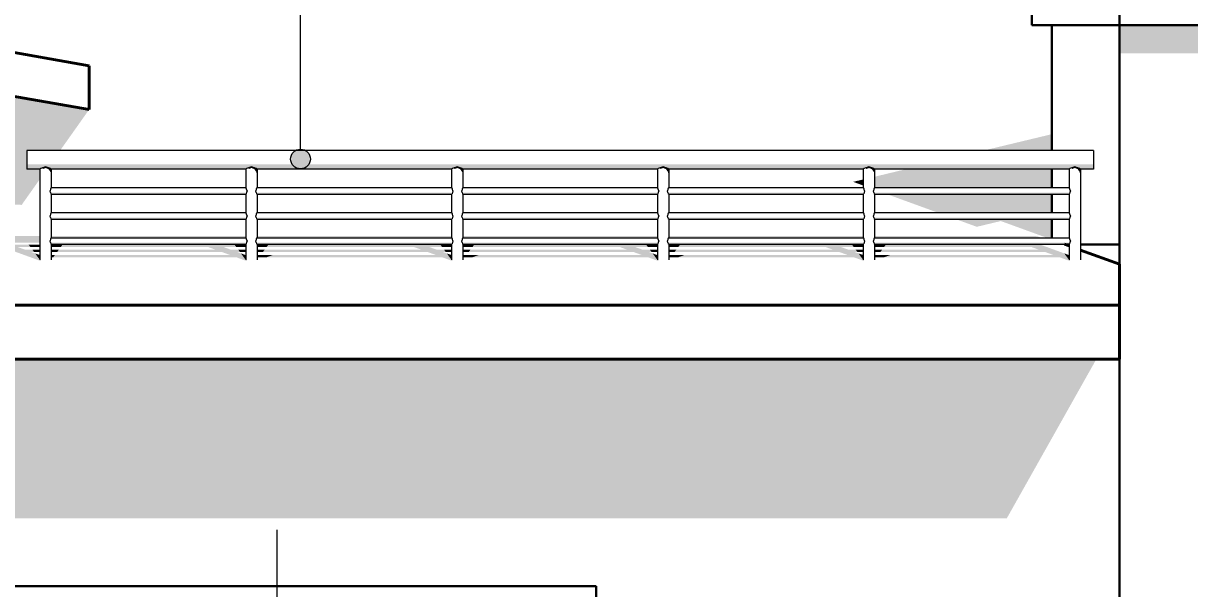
# Model space of a CAD drawing. Extents: x -73780 to 132552, y -11647 to 36957.
# Drawn here: x -53893 to -47683, y 27887 to 30900 of the extents above; entities that cross this region are included whole.
import ezdxf
from ezdxf.enums import TextEntityAlignment as Align

# ---------------------------------------------------------------- set-up
doc = ezdxf.new("R2010")
doc.units = 0
doc.header["$MEASUREMENT"] = 0
for name, color, linetype, lineweight in [('0_Ном_пера__1', 7, 'Continuous', 13), ('0_Ном_пера__120', 7, 'Continuous', 13), ('Интерьер- Перегородка_Ном_пера__41', 7, 'Continuous', 30), ('Интерьер- Перегородка_Ном_пера__7', 7, 'Continuous', 5), ('Крыши_Ном_пера__61', 7, 'Continuous', 40), ('Крыши_Ном_пера__7', 7, 'Continuous', 5), ('Мебель_Ном_пера__1', 7, 'Continuous', 13), ('Мебель_Ном_пера__7', 7, 'Continuous', 5), ('Перекрытия_Ном_пера__41', 7, 'Continuous', 30)]:
    doc.layers.add(name, color=color, linetype=linetype, lineweight=lineweight)
doc.layers.add('0_Ном_пера__98', color=7, linetype='Continuous', lineweight=13, true_color=0x001f3e)
for name, color, linetype in [('Интерьер- Перегородка', 7, 'Continuous'), ('Крыши', 7, 'Continuous'), ('Мебель', 7, 'Continuous'), ('Перекрытия', 7, 'Continuous')]:
    doc.layers.add(name, color=color, linetype=linetype)
doc.styles.add('СГЕНЕРИР_СТИЛЬ_3', font='GOTHIC.TTF')

# ---------------------------------------------------------------- blocks, each defined once
blk = doc.blocks.new('Элемент разреза_278', base_point=(-87179.4, 0))
at = {"layer": 'Мебель_Ном_пера__7', "linetype": 'Continuous'}
for points in [[(-53874.1, 30129.4), (-53790, 30129.4), (-53789.1, 30130.4), (-53774.1, 30134.4), (-53759.1, 30130.4), (-53758.1, 30129.4), (-52694.1, 30129.4), (-52693.1, 30130.4), (-52678.1, 30134.4), (-52663.1, 30130.4), (-52662.1, 30129.4), (-51598.1, 30129.4), (-51597.2, 30130.4), (-51582.2, 30134.4), (-51567.2, 30130.4), (-51566.2, 30129.4), (-50502.2, 30129.4), (-50501.2, 30130.4), (-50486.2, 30134.4), (-50471.2, 30130.4), (-50470.2, 30129.4), (-49406.2, 30129.4), (-49405.3, 30130.4), (-49390.3, 30134.4), (-49375.3, 30130.4), (-49374.3, 30129.4), (-48310.3, 30129.4), (-48309.3, 30130.4), (-48294.3, 30134.4), (-48279.3, 30130.4), (-48278.3, 30129.4), (-48194.3, 30129.4), (-48194.3, 30147.7), (-53874.1, 30147.7)], [(-53874.1, 30122.7), (-53804.1, 30122.7), (-53800, 30126.7), (-53790, 30129.4), (-53874.1, 30129.4)], [(-53800, 30126.7), (-53804.1, 30122.7), (-53804.1, 29638.8), (-53800, 29633.4)], [(-53774.1, 30134.4), (-53789.1, 30130.4), (-53789.1, 30123.2), (-53774.1, 30128.9)], [(-53774.1, 30134.4), (-53774.1, 30128.9), (-53759.1, 30123.2), (-53759.1, 30130.4)], [(-53759.1, 30130.4), (-53759.1, 30123.2), (-53748.1, 30107.6), (-53748.1, 30126.7), (-53758.1, 30129.4)], [(-52694.1, 30129.4), (-53758.1, 30129.4), (-53748.1, 30126.7), (-53744.1, 30122.7), (-52708.1, 30122.7), (-52704.1, 30126.7)], [(-53748.1, 30107.6), (-53744.1, 30086.4), (-53744.1, 30122.7), (-53748.1, 30126.7)], [(-52704.1, 30126.7), (-52708.1, 30122.7), (-52708.1, 30024.3), (-52705.8, 30022), (-52704.1, 30015.7)], [(-52693.1, 30130.4), (-52693.1, 30123.2), (-52678.1, 30128.9), (-52678.1, 30134.4)], [(-52678.1, 30134.4), (-52678.1, 30128.9), (-52663.1, 30123.2), (-52663.1, 30130.4)], [(-52663.1, 30130.4), (-52663.1, 30123.2), (-52652.1, 30107.6), (-52652.1, 30126.7), (-52662.1, 30129.4)], [(-52662.1, 30129.4), (-52652.1, 30126.7), (-52648.1, 30122.7), (-51612.2, 30122.7), (-51608.1, 30126.7), (-51598.1, 30129.4)], [(-52652.1, 30107.6), (-52648.1, 30086.4), (-52648.1, 30122.7), (-52652.1, 30126.7)], [(-51612.2, 30024.3), (-51609.8, 30022), (-51608.1, 30015.7), (-51608.1, 30126.7), (-51612.2, 30122.7)], [(-51597.2, 30130.4), (-51597.2, 30123.2), (-51582.2, 30128.9), (-51582.2, 30134.4)], [(-51582.2, 30134.4), (-51582.2, 30128.9), (-51567.2, 30123.2), (-51567.2, 30130.4)], [(-51567.2, 30130.4), (-51567.2, 30123.2), (-51556.2, 30107.6), (-51556.2, 30126.7), (-51566.2, 30129.4)], [(-51566.2, 30129.4), (-51556.2, 30126.7), (-51552.2, 30122.7), (-50516.2, 30122.7), (-50512.2, 30126.7), (-50502.2, 30129.4)], [(-51556.2, 30107.6), (-51552.2, 30086.4), (-51552.2, 30122.7), (-51556.2, 30126.7)], [(-50516.2, 30122.7), (-50516.2, 30024.3), (-50513.9, 30022), (-50512.2, 30015.7), (-50512.2, 30126.7)], [(-50501.2, 30130.4), (-50501.2, 30123.2), (-50486.2, 30128.9), (-50486.2, 30134.4)], [(-50471.2, 30130.4), (-50486.2, 30134.4), (-50486.2, 30128.9), (-50471.2, 30123.2)], [(-50470.2, 30129.4), (-50471.2, 30130.4), (-50471.2, 30123.2), (-50460.2, 30107.6), (-50460.2, 30126.7)], [(-50470.2, 30129.4), (-50460.2, 30126.7), (-50456.2, 30122.7), (-49420.3, 30122.7), (-49416.2, 30126.7), (-49406.2, 30129.4)], [(-50460.2, 30107.6), (-50456.2, 30086.4), (-50456.2, 30122.7), (-50460.2, 30126.7)], [(-49420.3, 30024.3), (-49417.9, 30022), (-49416.2, 30015.7), (-49416.2, 30126.7), (-49420.3, 30122.7)], [(-49390.3, 30134.4), (-49405.3, 30130.4), (-49405.3, 30123.2), (-49390.3, 30128.9)], [(-49390.3, 30128.9), (-49375.3, 30123.2), (-49375.3, 30130.4), (-49390.3, 30134.4)], [(-49375.3, 30130.4), (-49375.3, 30123.2), (-49364.3, 30107.6), (-49364.3, 30126.7), (-49374.3, 30129.4), (-49375.1, 30130.2)], [(-49374.3, 30129.4), (-49364.3, 30126.7), (-49360.3, 30122.7), (-48324.3, 30122.7), (-48320.3, 30126.7), (-48310.3, 30129.4)], [(-49364.3, 30107.6), (-49360.3, 30086.4), (-49360.3, 30122.7), (-49364.3, 30126.7)], [(-48324.3, 30024.3), (-48322, 30022), (-48320.3, 30015.7), (-48320.3, 30126.7), (-48324.3, 30122.7)], [(-48309.3, 30130.4), (-48309.3, 30123.2), (-48294.3, 30128.9), (-48294.3, 30134.4)], [(-48294.3, 30134.4), (-48294.3, 30128.9), (-48279.3, 30123.2), (-48279.3, 30130.4)], [(-48279.3, 30123.2), (-48268.3, 30107.6), (-48268.3, 30126.7), (-48278.3, 30129.4), (-48279.3, 30130.4)], [(-48194.3, 30129.4), (-48278.3, 30129.4), (-48268.3, 30126.7), (-48264.3, 30122.7), (-48194.3, 30122.7)], [(-48268.3, 30126.7), (-48268.3, 30107.6), (-48264.3, 30086.4), (-48264.3, 30122.7)], [(-53748.1, 29997.9), (-53746.4, 29991.7), (-52705.8, 29991.7), (-52704.1, 29997.9), (-52703.9, 29998.1), (-53748.2, 29998.1)], [(-53748.2, 29998.1), (-53748.1, 29997.9), (-53748.1, 29997.9)], [(-53748.1, 29997.9), (-53748.1, 29997.9), (-53744.1, 29976.7), (-53744.1, 29989.3), (-53746.4, 29991.7)], [(-52719.1, 30024.3), (-52710.3, 30022), (-52705.8, 30022), (-52708.1, 30024.3)], [(-52704.1, 30015.7), (-52705.8, 30022), (-52710.3, 30022)], [(-52705.8, 29991.7), (-52708.1, 29989.3), (-52708.1, 29891), (-52705.8, 29888.7), (-52704.1, 29882.4), (-52704.1, 29997.9)], [(-52652.1, 29997.9), (-52650.5, 29991.7), (-51609.8, 29991.7), (-51608.1, 29997.9), (-51608, 29998.1), (-52652.3, 29998.1)], [(-52652.1, 29997.9), (-52652.3, 29998.1), (-52652.1, 29997.9)], [(-52650.5, 29991.7), (-52652.1, 29997.9), (-52652.1, 29997.9), (-52648.1, 29976.7), (-52648.1, 29989.3)], [(-51623.1, 30024.3), (-51614.4, 30022), (-51609.8, 30022), (-51612.2, 30024.3)], [(-51608.1, 30015.7), (-51609.8, 30022), (-51614.4, 30022)], [(-51609.8, 29991.7), (-51612.2, 29989.3), (-51612.2, 29891), (-51609.8, 29888.7), (-51608.1, 29882.4), (-51608.1, 29997.9)], [(-51556.2, 29997.9), (-51554.5, 29991.7), (-50513.9, 29991.7), (-50512.2, 29997.9), (-50512, 29998.1), (-51556.3, 29998.1)], [(-51556.3, 29998.1), (-51556.2, 29997.9), (-51556.2, 29997.9)], [(-51554.5, 29991.7), (-51556.2, 29997.9), (-51556.2, 29997.9), (-51552.2, 29976.7), (-51552.2, 29989.3)], [(-50527.2, 30024.3), (-50518.4, 30022), (-50513.9, 30022), (-50516.2, 30024.3)], [(-50512.2, 30015.7), (-50513.9, 30022), (-50518.4, 30022)], [(-50513.9, 29991.7), (-50516.2, 29989.3), (-50516.2, 29891), (-50513.9, 29888.7), (-50512.2, 29882.4), (-50512.2, 29997.9)], [(-50460.2, 29997.9), (-50458.6, 29991.7), (-49417.9, 29991.7), (-49416.2, 29997.9), (-49416.1, 29998.1), (-50460.4, 29998.1)], [(-50460.4, 29998.1), (-50460.2, 29997.9), (-50460.2, 29997.9)], [(-50460.2, 29997.9), (-50456.2, 29976.7), (-50456.2, 29989.3), (-50458.6, 29991.7), (-50460.2, 29997.9)], [(-49431.2, 30024.3), (-49422.5, 30022), (-49417.9, 30022), (-49420.3, 30024.3)], [(-49417.9, 30022), (-49422.5, 30022), (-49416.2, 30015.7)], [(-49420.3, 29891), (-49417.9, 29888.7), (-49416.2, 29882.4), (-49416.2, 29997.9), (-49417.9, 29991.7), (-49420.3, 29989.3)], [(-49364.3, 29997.9), (-49362.6, 29991.7), (-48322, 29991.7), (-48320.3, 29997.9), (-48320.1, 29998.1), (-49364.4, 29998.1)], [(-49364.3, 29997.9), (-49364.4, 29998.1), (-49364.3, 29997.9)], [(-49364.3, 29997.9), (-49360.3, 29976.7), (-49360.3, 29989.3), (-49362.6, 29991.7), (-49364.3, 29997.9)], [(-48335.3, 30024.3), (-48326.6, 30022), (-48322, 30022), (-48324.3, 30024.3)], [(-48320.3, 30015.7), (-48322, 30022), (-48326.6, 30022)], [(-48324.3, 29989.3), (-48324.3, 29891), (-48322, 29888.7), (-48320.3, 29882.4), (-48320.3, 29997.9), (-48322, 29991.7)], [(-53744.1, 29989.3), (-52708.1, 29989.3), (-52705.8, 29991.7), (-53746.4, 29991.7)], [(-52648.1, 29989.3), (-51612.2, 29989.3), (-51609.8, 29991.7), (-52650.5, 29991.7)], [(-51552.2, 29989.3), (-50516.2, 29989.3), (-50513.9, 29991.7), (-51554.5, 29991.7)], [(-50456.2, 29989.3), (-49420.3, 29989.3), (-49417.9, 29991.7), (-50458.6, 29991.7)], [(-49360.3, 29989.3), (-48324.3, 29989.3), (-48322, 29991.7), (-49362.6, 29991.7)], [(-52719.1, 29891), (-52710.3, 29888.7), (-52705.8, 29888.7), (-52708.1, 29891)], [(-52704.1, 29882.4), (-52705.8, 29888.7), (-52710.3, 29888.7)], [(-51623.1, 29891), (-51614.4, 29888.7), (-51609.8, 29888.7), (-51612.2, 29891)], [(-51608.1, 29882.4), (-51609.8, 29888.7), (-51614.4, 29888.7)], [(-50527.2, 29891), (-50518.4, 29888.7), (-50513.9, 29888.7), (-50516.2, 29891)], [(-50512.2, 29882.4), (-50513.9, 29888.7), (-50518.4, 29888.7)], [(-49431.2, 29891), (-49422.5, 29888.7), (-49417.9, 29888.7), (-49420.3, 29891)], [(-49417.9, 29888.7), (-49422.5, 29888.7), (-49416.2, 29882.4)], [(-48335.3, 29891), (-48326.6, 29888.7), (-48322, 29888.7), (-48324.3, 29891)], [(-48320.3, 29882.4), (-48322, 29888.7), (-48326.6, 29888.7)], [(-53748.1, 29864.6), (-53746.4, 29858.4), (-52705.8, 29858.4), (-52704.1, 29864.6), (-52703.9, 29864.8), (-53748.2, 29864.8)], [(-53748.2, 29864.8), (-53748.1, 29864.5), (-53748.1, 29864.6)], [(-53748.1, 29864.6), (-53748.1, 29864.5), (-53744.1, 29843.3), (-53744.1, 29856), (-53746.4, 29858.4)], [(-53744.1, 29856), (-52708.1, 29856), (-52705.8, 29858.4), (-53746.4, 29858.4)], [(-52708.1, 29757.7), (-52705.8, 29755.3), (-52704.1, 29749.1), (-52704.1, 29864.6), (-52705.8, 29858.4), (-52708.1, 29856)], [(-52652.1, 29864.6), (-52650.5, 29858.4), (-51609.8, 29858.4), (-51608.1, 29864.6), (-51608, 29864.8), (-52652.3, 29864.8)], [(-52652.3, 29864.8), (-52652.1, 29864.5), (-52652.1, 29864.6)], [(-52650.5, 29858.4), (-52652.1, 29864.6), (-52652.1, 29864.5), (-52648.1, 29843.3), (-52648.1, 29856)], [(-52648.1, 29856), (-51612.2, 29856), (-51609.8, 29858.4), (-52650.5, 29858.4)], [(-51612.2, 29757.7), (-51609.8, 29755.3), (-51608.1, 29749.1), (-51608.1, 29864.6), (-51609.8, 29858.4), (-51612.2, 29856)], [(-51556.2, 29864.6), (-51554.5, 29858.4), (-50513.9, 29858.4), (-50512.2, 29864.6), (-50512, 29864.8), (-51556.3, 29864.8)], [(-51556.3, 29864.8), (-51556.2, 29864.5), (-51556.2, 29864.6)], [(-51554.5, 29858.4), (-51556.2, 29864.6), (-51556.2, 29864.5), (-51552.2, 29843.3), (-51552.2, 29856)], [(-51552.2, 29856), (-50516.2, 29856), (-50513.9, 29858.4), (-51554.5, 29858.4)], [(-50513.9, 29858.4), (-50516.2, 29856), (-50516.2, 29757.7), (-50513.9, 29755.3), (-50512.2, 29749.1), (-50512.2, 29864.6)], [(-50460.2, 29864.6), (-50458.6, 29858.4), (-49417.9, 29858.4), (-49416.2, 29864.6), (-49416.1, 29864.8), (-50460.4, 29864.8)], [(-50460.4, 29864.8), (-50460.2, 29864.5), (-50460.2, 29864.6)], [(-50460.2, 29864.6), (-50460.2, 29864.5), (-50456.2, 29843.3), (-50456.2, 29856), (-50458.6, 29858.4)], [(-50456.2, 29856), (-49420.3, 29856), (-49417.9, 29858.4), (-50458.6, 29858.4)], [(-49417.9, 29858.4), (-49420.3, 29856), (-49420.3, 29757.7), (-49417.9, 29755.3), (-49416.2, 29749.1), (-49416.2, 29864.6)], [(-49364.3, 29864.6), (-49362.6, 29858.4), (-48322, 29858.4), (-48320.3, 29864.6), (-48320.1, 29864.8), (-49364.4, 29864.8)], [(-49364.4, 29864.8), (-49364.3, 29864.5), (-49364.3, 29864.6)], [(-49364.3, 29864.6), (-49364.3, 29864.5), (-49360.3, 29843.3), (-49360.3, 29856), (-49362.6, 29858.4)], [(-49360.3, 29856), (-48324.3, 29856), (-48322, 29858.4), (-49362.6, 29858.4)], [(-48324.3, 29757.7), (-48322, 29755.3), (-48320.3, 29749.1), (-48320.3, 29864.6), (-48322, 29858.4), (-48324.3, 29856)], [(-52708.1, 29757.7), (-52719.1, 29757.7), (-52710.3, 29755.3), (-52705.8, 29755.3)], [(-52704.1, 29749.1), (-52705.8, 29755.3), (-52710.3, 29755.3)], [(-51623.1, 29757.7), (-51614.4, 29755.3), (-51609.8, 29755.3), (-51612.2, 29757.7)], [(-51608.1, 29749.1), (-51609.8, 29755.3), (-51614.4, 29755.3)], [(-50527.2, 29757.7), (-50518.4, 29755.3), (-50513.9, 29755.3), (-50516.2, 29757.7)], [(-50512.2, 29749.1), (-50513.9, 29755.3), (-50518.4, 29755.3)], [(-49420.3, 29757.7), (-49431.2, 29757.7), (-49422.5, 29755.3), (-49417.9, 29755.3)], [(-49422.5, 29755.3), (-49416.2, 29749.1), (-49417.9, 29755.3)], [(-48335.3, 29757.7), (-48326.6, 29755.3), (-48322, 29755.3), (-48324.3, 29757.7)], [(-48320.3, 29749.1), (-48322, 29755.3), (-48326.6, 29755.3)], [(-53748.1, 29731.3), (-53746.4, 29725), (-52705.8, 29725), (-52704.1, 29731.3), (-52703.9, 29731.4), (-53748.2, 29731.4)], [(-53748.2, 29731.4), (-53748.1, 29731.2), (-53748.1, 29731.3)], [(-53748.1, 29731.2), (-53744.1, 29710), (-53744.1, 29722.7), (-53746.4, 29725), (-53748.1, 29731.3)], [(-53744.1, 29722.7), (-52708.1, 29722.7), (-52705.8, 29725), (-53746.4, 29725)], [(-52708.1, 29638.8), (-52704.1, 29633.4), (-52704.1, 29731.3), (-52705.8, 29725), (-52708.1, 29722.7)], [(-52652.1, 29731.3), (-52650.5, 29725), (-51609.8, 29725), (-51608.1, 29731.3), (-51608, 29731.4), (-52652.3, 29731.4)], [(-52652.3, 29731.4), (-52652.1, 29731.2), (-52652.1, 29731.3)], [(-52652.1, 29731.2), (-52648.1, 29710), (-52648.1, 29722.7), (-52650.5, 29725), (-52652.1, 29731.3)], [(-52648.1, 29722.7), (-51612.2, 29722.7), (-51609.8, 29725), (-52650.5, 29725)], [(-51612.2, 29638.8), (-51608.1, 29633.4), (-51608.1, 29731.3), (-51609.8, 29725), (-51612.2, 29722.7)], [(-51556.2, 29731.3), (-51554.5, 29725), (-50513.9, 29725), (-50512.2, 29731.3), (-50512, 29731.4), (-51556.3, 29731.4)], [(-51556.3, 29731.4), (-51556.2, 29731.2), (-51556.2, 29731.3)], [(-51554.5, 29725), (-51556.2, 29731.3), (-51556.2, 29731.2), (-51552.2, 29710), (-51552.2, 29722.7)], [(-51552.2, 29722.7), (-50516.2, 29722.7), (-50513.9, 29725), (-51554.5, 29725)], [(-50516.2, 29638.8), (-50512.2, 29633.4), (-50512.2, 29731.3), (-50513.9, 29725), (-50516.2, 29722.7)], [(-50460.2, 29731.3), (-50458.6, 29725), (-49417.9, 29725), (-49416.2, 29731.3), (-49416.1, 29731.4), (-50460.4, 29731.4)], [(-50460.4, 29731.4), (-50460.2, 29731.2), (-50460.2, 29731.3)], [(-50460.2, 29731.2), (-50456.2, 29710), (-50456.2, 29722.7), (-50458.6, 29725), (-50460.2, 29731.3)], [(-50456.2, 29722.7), (-49420.3, 29722.7), (-49417.9, 29725), (-50458.6, 29725)], [(-49417.9, 29725), (-49420.3, 29722.7), (-49420.3, 29638.8), (-49416.2, 29633.4), (-49416.2, 29731.3)], [(-49364.3, 29731.3), (-49362.6, 29725), (-48322, 29725), (-48320.3, 29731.3), (-48320.1, 29731.4), (-49364.4, 29731.4)], [(-49364.3, 29731.3), (-49364.4, 29731.4), (-49364.3, 29731.2)], [(-49364.3, 29731.3), (-49364.3, 29731.2), (-49360.3, 29710), (-49360.3, 29722.7), (-49362.6, 29725)], [(-49360.3, 29722.7), (-48324.3, 29722.7), (-48322, 29725), (-49362.6, 29725)], [(-48322, 29725), (-48324.3, 29722.7), (-48324.3, 29638.8), (-48320.3, 29633.4), (-48320.3, 29731.3)]]:
    blk.add_hatch(color=256, dxfattribs=at).paths.add_polyline_path(points, flags=0)
at = {"layer": 'Мебель_Ном_пера__1', "linetype": 'Continuous'}
for p, q in [((-53874.1, 30222.7), (-53874.1, 30216)), ((-48194.3, 30222.7), (-53874.1, 30222.7)), ((-53874.1, 30216), (-53874.1, 30197.7)), ((-53874.1, 30197.7), (-53874.1, 30172.7)), ((-48194.3, 30222.7), (-48194.3, 30216)), ((-48194.3, 30216), (-48194.3, 30197.7)), ((-48194.3, 30197.7), (-48194.3, 30172.7)), ((-53874.1, 30172.7), (-53874.1, 30147.7)), ((-53874.1, 30147.7), (-53874.1, 30129.4)), ((-53874.1, 30129.4), (-53874.1, 30122.7)), ((-53804, 30122.7), (-53874.1, 30122.7)), ((-53800, 30126.7), (-53804.1, 30122.7)), ((-53804.1, 30122.7), (-53804.1, 29638.8)), ((-53790, 30129.4), (-53800, 30126.7)), ((-53789.1, 30130.4), (-53790, 30129.4)), ((-53774.1, 30134.4), (-53789.1, 30130.4)), ((-53759.1, 30130.4), (-53774.1, 30134.4)), ((-53758.1, 30129.4), (-53759.1, 30130.4)), ((-53748.1, 30126.7), (-53758.1, 30129.4)), ((-53744.1, 30122.7), (-53748.1, 30126.7)), ((-53744.1, 30122.7), (-53744.1, 30024.3)), ((-52708.1, 30122.7), (-53744.1, 30122.7)), ((-52704.1, 30126.7), (-52708.1, 30122.7)), ((-52708.1, 30122.7), (-52708.1, 30024.3)), ((-52694.1, 30129.4), (-52704.1, 30126.7)), ((-52693.1, 30130.4), (-52694.1, 30129.4)), ((-52678.1, 30134.4), (-52693.1, 30130.4)), ((-52663.1, 30130.4), (-52678.1, 30134.4)), ((-52662.1, 30129.4), (-52663.1, 30130.4)), ((-52652.1, 30126.7), (-52662.1, 30129.4)), ((-52648.1, 30122.7), (-52652.1, 30126.7)), ((-52648.1, 30122.7), (-52648.1, 30024.3)), ((-51612.2, 30122.7), (-52648.1, 30122.7)), ((-51608.1, 30126.7), (-51612.2, 30122.7)), ((-51612.2, 30122.7), (-51612.2, 30024.3)), ((-51598.1, 30129.4), (-51608.1, 30126.7)), ((-51597.2, 30130.4), (-51598.1, 30129.4)), ((-51582.2, 30134.4), (-51597.2, 30130.4)), ((-51567.2, 30130.4), (-51582.2, 30134.4)), ((-51566.2, 30129.4), (-51567.2, 30130.4)), ((-51556.2, 30126.7), (-51566.2, 30129.4)), ((-51552.2, 30122.7), (-51556.2, 30126.7)), ((-51552.2, 30122.7), (-51552.2, 30024.3)), ((-50516.2, 30122.7), (-51552.2, 30122.7)), ((-50512.2, 30126.7), (-50516.2, 30122.7)), ((-50516.2, 30122.7), (-50516.2, 30024.3)), ((-50502.2, 30129.4), (-50512.2, 30126.7)), ((-50501.2, 30130.4), (-50502.2, 30129.4)), ((-50486.2, 30134.4), (-50501.2, 30130.4)), ((-50471.2, 30130.4), (-50486.2, 30134.4)), ((-50470.2, 30129.4), (-50471.2, 30130.4)), ((-50460.2, 30126.7), (-50470.2, 30129.4)), ((-50456.2, 30122.7), (-50460.2, 30126.7)), ((-50456.2, 30122.7), (-50456.2, 30024.3)), ((-49420.2, 30122.7), (-50456.2, 30122.7)), ((-49416.2, 30126.7), (-49420.3, 30122.7)), ((-49420.3, 30122.7), (-49420.3, 30024.3)), ((-49406.2, 30129.4), (-49416.2, 30126.7)), ((-49405.3, 30130.4), (-49406.2, 30129.4)), ((-49390.3, 30134.4), (-49405.3, 30130.4)), ((-49375.3, 30130.4), (-49390.3, 30134.4)), ((-49374.3, 30129.4), (-49375.3, 30130.4)), ((-49364.3, 30126.7), (-49374.3, 30129.4)), ((-49360.3, 30122.7), (-49364.3, 30126.7)), ((-49360.3, 30122.7), (-49360.3, 30024.3)), ((-48324.3, 30122.7), (-49360.3, 30122.7)), ((-48320.3, 30126.7), (-48324.3, 30122.7)), ((-48324.3, 30122.7), (-48324.3, 30024.3)), ((-48310.3, 30129.4), (-48320.3, 30126.7)), ((-48309.3, 30130.4), (-48310.3, 30129.4)), ((-48294.3, 30134.4), (-48309.3, 30130.4)), ((-48279.3, 30130.4), (-48294.3, 30134.4)), ((-48278.3, 30129.4), (-48279.3, 30130.4)), ((-48268.3, 30126.7), (-48278.3, 30129.4)), ((-48264.3, 30122.7), (-48268.3, 30126.7)), ((-48264.3, 30122.7), (-48264.3, 29638.8)), ((-48194.3, 30122.7), (-48264.3, 30122.7)), ((-48194.3, 30172.7), (-48194.3, 30147.7)), ((-48194.3, 30147.7), (-48194.3, 30129.4)), ((-48194.3, 30129.4), (-48194.3, 30122.7)), ((-53748.2, 30015.6), (-53750.6, 30006.8)), ((-53748.2, 29998.1), (-53750.6, 30006.8)), ((-53748.1, 30015.7), (-53748.2, 30015.6)), ((-53748.1, 29997.9), (-53748.2, 29998.1)), ((-53746.4, 30022), (-53748.1, 30015.7)), ((-53748.1, 29997.9), (-53746.4, 29991.7)), ((-53744.1, 30024.3), (-53746.4, 30022)), ((-53744.1, 30024.3), (-52708.1, 30024.3)), ((-52705.8, 30022), (-52708.1, 30024.3)), ((-52704.1, 30015.7), (-52705.8, 30022)), ((-52704.1, 29997.9), (-52705.8, 29991.7)), ((-52703.9, 30015.6), (-52704.1, 30015.7)), ((-52703.9, 29998.1), (-52704.1, 29997.9)), ((-52701.6, 30006.8), (-52703.9, 30015.6)), ((-52701.6, 30006.8), (-52703.9, 29998.1)), ((-52652.3, 30015.6), (-52654.6, 30006.8)), ((-52652.3, 29998.1), (-52654.6, 30006.8)), ((-52652.1, 30015.7), (-52652.3, 30015.6)), ((-52652.1, 29997.9), (-52652.3, 29998.1)), ((-52650.5, 30022), (-52652.1, 30015.7)), ((-52652.1, 29997.9), (-52650.5, 29991.7)), ((-52648.1, 30024.3), (-52650.5, 30022)), ((-52648.1, 30024.3), (-51612.2, 30024.3)), ((-51609.8, 30022), (-51612.2, 30024.3)), ((-51608.1, 30015.7), (-51609.8, 30022)), ((-51608.1, 29997.9), (-51609.8, 29991.7)), ((-51608, 30015.6), (-51608.1, 30015.7)), ((-51608, 29998.1), (-51608.1, 29997.9)), ((-51605.6, 30006.8), (-51608, 30015.6)), ((-51605.6, 30006.8), (-51608, 29998.1)), ((-51556.3, 30015.6), (-51558.7, 30006.8)), ((-51556.3, 29998.1), (-51558.7, 30006.8)), ((-51556.2, 30015.7), (-51556.3, 30015.6)), ((-51556.2, 29997.9), (-51556.3, 29998.1)), ((-51554.5, 30022), (-51556.2, 30015.7)), ((-51556.2, 29997.9), (-51554.5, 29991.7)), ((-51552.2, 30024.3), (-51554.5, 30022)), ((-51552.2, 30024.3), (-50516.2, 30024.3)), ((-50513.9, 30022), (-50516.2, 30024.3)), ((-50512.2, 30015.7), (-50513.9, 30022)), ((-50512.2, 29997.9), (-50513.9, 29991.7)), ((-50512, 30015.6), (-50512.2, 30015.7)), ((-50512, 29998.1), (-50512.2, 29997.9)), ((-50509.7, 30006.8), (-50512, 30015.6)), ((-50509.7, 30006.8), (-50512, 29998.1)), ((-50460.4, 30015.6), (-50462.7, 30006.8)), ((-50460.4, 29998.1), (-50462.7, 30006.8)), ((-50460.2, 30015.7), (-50460.4, 30015.6)), ((-50460.2, 29997.9), (-50460.4, 29998.1)), ((-50458.6, 30022), (-50460.2, 30015.7)), ((-50460.2, 29997.9), (-50458.6, 29991.7)), ((-50456.2, 30024.3), (-50458.6, 30022)), ((-50456.2, 30024.3), (-49420.3, 30024.3)), ((-49417.9, 30022), (-49420.3, 30024.3)), ((-49416.2, 30015.7), (-49417.9, 30022)), ((-49416.2, 29997.9), (-49417.9, 29991.7)), ((-49416.1, 30015.6), (-49416.2, 30015.7)), ((-49416.1, 29998.1), (-49416.2, 29997.9)), ((-49413.7, 30006.8), (-49416.1, 30015.6)), ((-49413.7, 30006.8), (-49416.1, 29998.1)), ((-49364.4, 30015.6), (-49366.8, 30006.8)), ((-49364.4, 29998.1), (-49366.8, 30006.8)), ((-49364.3, 30015.7), (-49364.4, 30015.6)), ((-49364.3, 29997.9), (-49364.4, 29998.1)), ((-49362.6, 30022), (-49364.3, 30015.7)), ((-49364.3, 29997.9), (-49362.6, 29991.7)), ((-49360.3, 30024.3), (-49362.6, 30022)), ((-49360.3, 30024.3), (-48324.3, 30024.3)), ((-48322, 30022), (-48324.3, 30024.3)), ((-48320.3, 30015.7), (-48322, 30022)), ((-48320.3, 29997.9), (-48322, 29991.7)), ((-48320.1, 30015.6), (-48320.3, 30015.7)), ((-48320.1, 29998.1), (-48320.3, 29997.9)), ((-48317.8, 30006.8), (-48320.1, 30015.6)), ((-48317.8, 30006.8), (-48320.1, 29998.1)), ((-53744.1, 29989.3), (-53746.4, 29991.7)), ((-53744.1, 29989.4), (-53744.1, 29891)), ((-53744.1, 29989.3), (-52708.1, 29989.3)), ((-52708.1, 29989.3), (-52705.8, 29991.7)), ((-52708.1, 29989.4), (-52708.1, 29891)), ((-52648.1, 29989.3), (-52650.5, 29991.7)), ((-52648.1, 29989.4), (-52648.1, 29891)), ((-52648.1, 29989.3), (-51612.2, 29989.3)), ((-51612.2, 29989.3), (-51609.8, 29991.7)), ((-51612.2, 29989.4), (-51612.2, 29891)), ((-51552.2, 29989.3), (-51554.5, 29991.7)), ((-51552.2, 29989.4), (-51552.2, 29891)), ((-51552.2, 29989.3), (-50516.2, 29989.3)), ((-50516.2, 29989.3), (-50513.9, 29991.7)), ((-50516.2, 29989.4), (-50516.2, 29891)), ((-50456.2, 29989.3), (-50458.6, 29991.7)), ((-50456.2, 29989.4), (-50456.2, 29891)), ((-50456.2, 29989.3), (-49420.3, 29989.3)), ((-49420.3, 29989.3), (-49417.9, 29991.7)), ((-49420.3, 29989.4), (-49420.3, 29891)), ((-49360.3, 29989.3), (-49362.6, 29991.7)), ((-49360.3, 29989.4), (-49360.3, 29891)), ((-49360.3, 29989.3), (-48324.3, 29989.3)), ((-48324.3, 29989.3), (-48322, 29991.7)), ((-48324.3, 29989.4), (-48324.3, 29891)), ((-53748.2, 29882.3), (-53750.6, 29873.5)), ((-53748.2, 29864.8), (-53750.6, 29873.5)), ((-53748.1, 29882.4), (-53748.2, 29882.3)), ((-53746.4, 29888.7), (-53748.1, 29882.4)), ((-53744.1, 29891), (-53746.4, 29888.7)), ((-53744.1, 29891), (-52708.1, 29891)), ((-52705.8, 29888.7), (-52708.1, 29891)), ((-52704.1, 29882.4), (-52705.8, 29888.7)), ((-52703.9, 29882.3), (-52704.1, 29882.4)), ((-52701.6, 29873.5), (-52703.9, 29882.3)), ((-52701.6, 29873.5), (-52703.9, 29864.8)), ((-52652.3, 29882.3), (-52654.6, 29873.5)), ((-52652.3, 29864.8), (-52654.6, 29873.5)), ((-52652.1, 29882.4), (-52652.3, 29882.3)), ((-52650.5, 29888.7), (-52652.1, 29882.4)), ((-52648.1, 29891), (-52650.5, 29888.7)), ((-52648.1, 29891), (-51612.2, 29891)), ((-51609.8, 29888.7), (-51612.2, 29891)), ((-51608.1, 29882.4), (-51609.8, 29888.7)), ((-51608, 29882.3), (-51608.1, 29882.4)), ((-51605.6, 29873.5), (-51608, 29882.3)), ((-51605.6, 29873.5), (-51608, 29864.8)), ((-51556.3, 29882.3), (-51558.7, 29873.5)), ((-51556.3, 29864.8), (-51558.7, 29873.5)), ((-51556.2, 29882.4), (-51556.3, 29882.3)), ((-51554.5, 29888.7), (-51556.2, 29882.4)), ((-51552.2, 29891), (-51554.5, 29888.7)), ((-51552.2, 29891), (-50516.2, 29891)), ((-50513.9, 29888.7), (-50516.2, 29891)), ((-50512.2, 29882.4), (-50513.9, 29888.7)), ((-50512, 29882.3), (-50512.2, 29882.4)), ((-50509.7, 29873.5), (-50512, 29882.3)), ((-50509.7, 29873.5), (-50512, 29864.8)), ((-50460.4, 29882.3), (-50462.7, 29873.5)), ((-50460.4, 29864.8), (-50462.7, 29873.5)), ((-50460.2, 29882.4), (-50460.4, 29882.3)), ((-50458.6, 29888.7), (-50460.2, 29882.4)), ((-50456.2, 29891), (-50458.6, 29888.7)), ((-50456.2, 29891), (-49420.3, 29891)), ((-49417.9, 29888.7), (-49420.3, 29891)), ((-49416.2, 29882.4), (-49417.9, 29888.7)), ((-49416.1, 29882.3), (-49416.2, 29882.4)), ((-49413.7, 29873.5), (-49416.1, 29882.3)), ((-49413.7, 29873.5), (-49416.1, 29864.8)), ((-49364.4, 29882.3), (-49366.8, 29873.5)), ((-49364.4, 29864.8), (-49366.8, 29873.5)), ((-49364.3, 29882.4), (-49364.4, 29882.3)), ((-49362.6, 29888.7), (-49364.3, 29882.4)), ((-49360.3, 29891), (-49362.6, 29888.7)), ((-49360.3, 29891), (-48324.3, 29891)), ((-48322, 29888.7), (-48324.3, 29891)), ((-48320.3, 29882.4), (-48322, 29888.7)), ((-48320.1, 29882.3), (-48320.3, 29882.4)), ((-48317.8, 29873.5), (-48320.1, 29882.3)), ((-48317.8, 29873.5), (-48320.1, 29864.8)), ((-53748.1, 29864.6), (-53748.2, 29864.8)), ((-53748.1, 29864.6), (-53746.4, 29858.4)), ((-53744.1, 29856), (-53746.4, 29858.4)), ((-53744.1, 29856), (-53744.1, 29757.7)), ((-53744.1, 29856), (-52708.1, 29856)), ((-52708.1, 29856), (-52705.8, 29858.4)), ((-52708.1, 29856), (-52708.1, 29757.7)), ((-52704.1, 29864.6), (-52705.8, 29858.4)), ((-52703.9, 29864.8), (-52704.1, 29864.6)), ((-52652.1, 29864.6), (-52652.3, 29864.8)), ((-52652.1, 29864.6), (-52650.5, 29858.4)), ((-52648.1, 29856), (-52650.5, 29858.4)), ((-52648.1, 29856), (-52648.1, 29757.7)), ((-52648.1, 29856), (-51612.2, 29856)), ((-51612.2, 29856), (-51609.8, 29858.4)), ((-51612.2, 29856), (-51612.2, 29757.7)), ((-51608.1, 29864.6), (-51609.8, 29858.4)), ((-51608, 29864.8), (-51608.1, 29864.6)), ((-51556.2, 29864.6), (-51556.3, 29864.8)), ((-51556.2, 29864.6), (-51554.5, 29858.4)), ((-51552.2, 29856), (-51554.5, 29858.4)), ((-51552.2, 29856), (-51552.2, 29757.7)), ((-51552.2, 29856), (-50516.2, 29856)), ((-50516.2, 29856), (-50513.9, 29858.4)), ((-50516.2, 29856), (-50516.2, 29757.7)), ((-50512.2, 29864.6), (-50513.9, 29858.4)), ((-50512, 29864.8), (-50512.2, 29864.6)), ((-50460.2, 29864.6), (-50460.4, 29864.8)), ((-50460.2, 29864.6), (-50458.6, 29858.4)), ((-50456.2, 29856), (-50458.6, 29858.4)), ((-50456.2, 29856), (-50456.2, 29757.7)), ((-50456.2, 29856), (-49420.3, 29856)), ((-49420.3, 29856), (-49417.9, 29858.4)), ((-49420.3, 29856), (-49420.3, 29757.7)), ((-49416.2, 29864.6), (-49417.9, 29858.4)), ((-49416.1, 29864.8), (-49416.2, 29864.6)), ((-49364.3, 29864.6), (-49364.4, 29864.8)), ((-49364.3, 29864.6), (-49362.6, 29858.4)), ((-49360.3, 29856), (-49362.6, 29858.4)), ((-49360.3, 29856), (-49360.3, 29757.7)), ((-49360.3, 29856), (-48324.3, 29856)), ((-48324.3, 29856), (-48322, 29858.4)), ((-48324.3, 29856), (-48324.3, 29757.7)), ((-48320.3, 29864.6), (-48322, 29858.4)), ((-48320.1, 29864.8), (-48320.3, 29864.6)), ((-53748.2, 29748.9), (-53750.6, 29740.2)), ((-53748.1, 29749.1), (-53748.2, 29748.9)), ((-53746.4, 29755.3), (-53748.1, 29749.1)), ((-53744.1, 29757.7), (-53746.4, 29755.3)), ((-53744.1, 29757.7), (-52708.1, 29757.7)), ((-52705.8, 29755.3), (-52708.1, 29757.7)), ((-52704.1, 29749.1), (-52705.8, 29755.3)), ((-52703.9, 29748.9), (-52704.1, 29749.1)), ((-52701.6, 29740.2), (-52703.9, 29748.9)), ((-52652.3, 29748.9), (-52654.6, 29740.2)), ((-52652.1, 29749.1), (-52652.3, 29748.9)), ((-52650.5, 29755.3), (-52652.1, 29749.1)), ((-52648.1, 29757.7), (-52650.5, 29755.3)), ((-52648.1, 29757.7), (-51612.2, 29757.7)), ((-51609.8, 29755.3), (-51612.2, 29757.7)), ((-51608.1, 29749.1), (-51609.8, 29755.3)), ((-51608, 29748.9), (-51608.1, 29749.1)), ((-51605.6, 29740.2), (-51608, 29748.9)), ((-51556.3, 29748.9), (-51558.7, 29740.2)), ((-51556.2, 29749.1), (-51556.3, 29748.9)), ((-51554.5, 29755.3), (-51556.2, 29749.1)), ((-51552.2, 29757.7), (-51554.5, 29755.3)), ((-51552.2, 29757.7), (-50516.2, 29757.7)), ((-50513.9, 29755.3), (-50516.2, 29757.7)), ((-50512.2, 29749.1), (-50513.9, 29755.3)), ((-50512, 29748.9), (-50512.2, 29749.1)), ((-50509.7, 29740.2), (-50512, 29748.9)), ((-50460.4, 29748.9), (-50462.7, 29740.2)), ((-50460.2, 29749.1), (-50460.4, 29748.9)), ((-50458.6, 29755.3), (-50460.2, 29749.1)), ((-50456.2, 29757.7), (-50458.6, 29755.3)), ((-50456.2, 29757.7), (-49420.3, 29757.7)), ((-49417.9, 29755.3), (-49420.3, 29757.7)), ((-49416.2, 29749.1), (-49417.9, 29755.3)), ((-49416.1, 29748.9), (-49416.2, 29749.1)), ((-49413.7, 29740.2), (-49416.1, 29748.9)), ((-49364.4, 29748.9), (-49366.8, 29740.2)), ((-49364.3, 29749.1), (-49364.4, 29748.9)), ((-49362.6, 29755.3), (-49364.3, 29749.1)), ((-49360.3, 29757.7), (-49362.6, 29755.3)), ((-49360.3, 29757.7), (-48324.3, 29757.7)), ((-48322, 29755.3), (-48324.3, 29757.7)), ((-48320.3, 29749.1), (-48322, 29755.3)), ((-48320.1, 29748.9), (-48320.3, 29749.1)), ((-48317.8, 29740.2), (-48320.1, 29748.9)), ((-53748.2, 29731.4), (-53750.6, 29740.2)), ((-53748.1, 29731.3), (-53748.2, 29731.4)), ((-53748.1, 29731.3), (-53746.4, 29725)), ((-53744.1, 29722.7), (-53746.4, 29725)), ((-53744.1, 29722.7), (-53744.1, 29638.8)), ((-53744.1, 29722.7), (-52708.1, 29722.7)), ((-52708.1, 29722.7), (-52705.8, 29725)), ((-52708.1, 29722.7), (-52708.1, 29638.8)), ((-52704.1, 29731.3), (-52705.8, 29725)), ((-52703.9, 29731.4), (-52704.1, 29731.3)), ((-52701.6, 29740.2), (-52703.9, 29731.4)), ((-52652.3, 29731.4), (-52654.6, 29740.2)), ((-52652.1, 29731.3), (-52652.3, 29731.4)), ((-52652.1, 29731.3), (-52650.5, 29725)), ((-52648.1, 29722.7), (-52650.5, 29725)), ((-52648.1, 29722.7), (-52648.1, 29638.8)), ((-52648.1, 29722.7), (-51612.2, 29722.7)), ((-51612.2, 29722.7), (-51609.8, 29725)), ((-51612.2, 29722.7), (-51612.2, 29638.8)), ((-51608.1, 29731.3), (-51609.8, 29725)), ((-51608, 29731.4), (-51608.1, 29731.3)), ((-51605.6, 29740.2), (-51608, 29731.4)), ((-51556.3, 29731.4), (-51558.7, 29740.2)), ((-51556.2, 29731.3), (-51556.3, 29731.4)), ((-51556.2, 29731.3), (-51554.5, 29725)), ((-51552.2, 29722.7), (-51554.5, 29725)), ((-51552.2, 29722.7), (-51552.2, 29638.8)), ((-51552.2, 29722.7), (-50516.2, 29722.7)), ((-50516.2, 29722.7), (-50513.9, 29725)), ((-50516.2, 29722.7), (-50516.2, 29638.8)), ((-50512.2, 29731.3), (-50513.9, 29725)), ((-50512, 29731.4), (-50512.2, 29731.3)), ((-50509.7, 29740.2), (-50512, 29731.4)), ((-50460.4, 29731.4), (-50462.7, 29740.2)), ((-50460.2, 29731.3), (-50460.4, 29731.4)), ((-50460.2, 29731.3), (-50458.6, 29725)), ((-50456.2, 29722.7), (-50458.6, 29725)), ((-50456.2, 29722.7), (-50456.2, 29638.8)), ((-50456.2, 29722.7), (-49420.3, 29722.7)), ((-49420.3, 29722.7), (-49417.9, 29725)), ((-49420.3, 29722.7), (-49420.3, 29638.8)), ((-49416.2, 29731.3), (-49417.9, 29725)), ((-49416.1, 29731.4), (-49416.2, 29731.3)), ((-49413.7, 29740.2), (-49416.1, 29731.4)), ((-49364.4, 29731.4), (-49366.8, 29740.2)), ((-49364.3, 29731.3), (-49364.4, 29731.4)), ((-49364.3, 29731.3), (-49362.6, 29725)), ((-49360.3, 29722.7), (-49362.6, 29725)), ((-49360.3, 29722.7), (-49360.3, 29638.8)), ((-49360.3, 29722.7), (-48324.3, 29722.7)), ((-48324.3, 29722.7), (-48322, 29725)), ((-48324.3, 29722.7), (-48324.3, 29638.8)), ((-48320.3, 29731.3), (-48322, 29725)), ((-48320.1, 29731.4), (-48320.3, 29731.3)), ((-48317.8, 29740.2), (-48320.1, 29731.4))]:
    blk.add_line(p, q, dxfattribs=at)
blk = doc.blocks.new('Элемент разреза_11', base_point=(-87179.4, 0))
at = {"layer": 'Перекрытия_Ном_пера__41', "linetype": 'Continuous'}
for p, q in [((-48523.1, 31400), (-48056.4, 31400)), ((-48523.1, 30890), (-48523.1, 31400)), ((-48056.4, 31400), (-44080.6, 31400)), ((-48056.4, 30890), (-48056.4, 31400)), ((-44080.6, 30890), (-44080.6, 31400)), ((-48523.1, 30890), (-48056.4, 30890)), ((-48056.4, 30890), (-44080.6, 30890))]:
    blk.add_line(p, q, dxfattribs=at)
blk = doc.blocks.new('Элемент разреза_69', base_point=(-87179.4, 0))
at = {"layer": 'Крыши_Ном_пера__7', "linetype": 'Continuous'}
for points in [[(-54042.7, 29937.2), (-53901.5, 29932.5), (-53804.1, 30070.4), (-53804.1, 30122.7), (-53874.1, 30122.7), (-53874.1, 30222.7), (-53696.4, 30222.7), (-53542.7, 30440), (-54042.7, 30528.2)], [(-48776.6, 30222.7), (-48417, 30222.7), (-48417, 30309.1)], [(-49360.3, 30082.4), (-49360.3, 30024.3), (-48417, 30024.3), (-48417, 30122.7), (-49192.8, 30122.7)], [(-49474.1, 30055.1), (-49420.3, 30035.5), (-49420.3, 30068)], [(-49293.5, 29989.3), (-49023.3, 29891), (-48417, 29891), (-48417, 29989.3)], [(-48417, 29856), (-48927.1, 29856), (-48816.1, 29815.6), (-48688.3, 29846.3), (-48566.1, 29801.8), (-48417, 29801.8)], [(-54042.7, 29765.8), (-54042.7, 29721.7), (-53800, 29633.4), (-53830, 29674.1), (-53848.1, 29680.7), (-53834.9, 29680.7), (-53844, 29693.1), (-53882, 29693.1), (-53923.1, 29708), (-53855, 29708), (-53864.1, 29720.3), (-53957, 29720.3), (-53984.8, 29730.5), (-53871.5, 29730.5), (-53897.5, 29765.8)], [(-53897.5, 29765.8), (-53871.5, 29730.5), (-53804.1, 29730.5), (-53804.1, 29765.8)], [(-53744.1, 29765.8), (-53744.1, 29757.7), (-53656.6, 29757.7), (-53650.6, 29765.8)], [(-53650.6, 29765.8), (-53656.6, 29757.7), (-52795.6, 29757.7), (-52801.5, 29765.8)], [(-52708.1, 29765.8), (-52801.5, 29765.8), (-52795.6, 29757.7), (-52708.1, 29757.7)], [(-52648.1, 29757.7), (-52560.6, 29757.7), (-52554.7, 29765.8), (-52648.1, 29765.8)], [(-52554.7, 29765.8), (-52560.6, 29757.7), (-52310.6, 29757.7), (-52288.4, 29765.8)], [(-52288.4, 29765.8), (-52310.6, 29757.7), (-51699.6, 29757.7), (-51705.6, 29765.8)], [(-51612.2, 29765.8), (-51705.6, 29765.8), (-51699.6, 29757.7), (-51612.2, 29757.7)], [(-51458.7, 29765.8), (-51552.2, 29765.8), (-51552.2, 29757.7), (-51464.7, 29757.7)], [(-51458.7, 29765.8), (-51464.7, 29757.7), (-51214.7, 29757.7), (-51192.5, 29765.8)], [(-51192.5, 29765.8), (-51214.7, 29757.7), (-50603.7, 29757.7), (-50609.7, 29765.8)], [(-50516.2, 29765.8), (-50609.7, 29765.8), (-50603.7, 29757.7), (-50516.2, 29757.7)], [(-50456.2, 29765.8), (-50456.2, 29757.7), (-50368.7, 29757.7), (-50362.8, 29765.8)], [(-50362.8, 29765.8), (-50368.7, 29757.7), (-50118.8, 29757.7), (-50096.5, 29765.8)], [(-50096.5, 29765.8), (-50118.8, 29757.7), (-49507.7, 29757.7), (-49513.7, 29765.8)], [(-49420.3, 29765.8), (-49513.7, 29765.8), (-49507.7, 29757.7), (-49420.3, 29757.7)], [(-49360.3, 29757.7), (-49272.8, 29757.7), (-49266.8, 29765.8), (-49360.3, 29765.8)], [(-49266.8, 29765.8), (-49272.8, 29757.7), (-49022.8, 29757.7), (-49000.6, 29765.8)], [(-49022.8, 29757.7), (-48475.5, 29757.7), (-48484.3, 29762.6), (-48499.7, 29765.8), (-49000.6, 29765.8)], [(-48417, 29801.8), (-48566.1, 29801.8), (-48444.8, 29757.7), (-48417, 29757.7)], [(-53804.1, 29720.3), (-53864.1, 29720.3), (-53855, 29708), (-53804.1, 29708)], [(-53804.1, 29693.1), (-53844, 29693.1), (-53834.9, 29680.7), (-53804.1, 29680.7)], [(-53744.1, 29720.3), (-53744.1, 29708), (-53693.2, 29708), (-53684.1, 29720.3)], [(-53704.1, 29693.1), (-53744.1, 29693.1), (-53744.1, 29680.7), (-53713.2, 29680.7)], [(-53724.2, 29665.8), (-53733.3, 29653.4), (-52759.1, 29653.4), (-52704.1, 29633.4), (-52734.1, 29674.1), (-52752.1, 29680.7), (-52738.9, 29680.7), (-52748, 29693.1), (-52786.1, 29693.1), (-52827.1, 29708), (-52759, 29708), (-52768.1, 29720.3), (-52861.1, 29720.3), (-52867.5, 29722.7), (-52949.4, 29722.7), (-52943, 29720.3), (-53684.1, 29720.3), (-53693.2, 29708), (-52909.1, 29708), (-52868, 29693.1), (-53704.1, 29693.1), (-53713.2, 29680.7), (-52834.1, 29680.7), (-52793, 29665.8)], [(-52708.1, 29720.3), (-52768.1, 29720.3), (-52759, 29708), (-52708.1, 29708)], [(-52748, 29693.1), (-52738.9, 29680.7), (-52708.1, 29680.7), (-52708.1, 29693.1)], [(-52648.1, 29708), (-52597.2, 29708), (-52588.1, 29720.3), (-52648.1, 29720.3)], [(-52648.1, 29693.1), (-52648.1, 29680.7), (-52617.3, 29680.7), (-52608.2, 29693.1)], [(-52617.3, 29680.7), (-52522.1, 29680.7), (-52488.2, 29693.1), (-52608.2, 29693.1)], [(-52597.2, 29708), (-52447.2, 29708), (-52413.2, 29720.3), (-52588.1, 29720.3)], [(-52597.1, 29653.4), (-51663.2, 29653.4), (-51608.1, 29633.4), (-51638.1, 29674.1), (-51656.2, 29680.7), (-51643, 29680.7), (-51652.1, 29693.1), (-51690.1, 29693.1), (-51731.2, 29708), (-51663.1, 29708), (-51672.2, 29720.3), (-51765.1, 29720.3), (-51771.5, 29722.7), (-51853.5, 29722.7), (-51847.1, 29720.3), (-52413.2, 29720.3), (-52447.2, 29708), (-51813.1, 29708), (-51772.1, 29693.1), (-52488.2, 29693.1), (-52522.1, 29680.7), (-51738.1, 29680.7), (-51697.1, 29665.8), (-52563.2, 29665.8)], [(-51612.2, 29720.3), (-51672.2, 29720.3), (-51663.1, 29708), (-51612.2, 29708)], [(-51652.1, 29693.1), (-51643, 29680.7), (-51612.2, 29680.7), (-51612.2, 29693.1)], [(-51552.2, 29720.3), (-51552.2, 29708), (-51501.3, 29708), (-51492.2, 29720.3)], [(-51512.3, 29693.1), (-51552.2, 29693.1), (-51552.2, 29680.7), (-51521.3, 29680.7)], [(-51521.3, 29680.7), (-51426.2, 29680.7), (-51392.2, 29693.1), (-51512.3, 29693.1)], [(-51492.2, 29720.3), (-51501.3, 29708), (-51351.2, 29708), (-51317.3, 29720.3)], [(-51501.2, 29653.4), (-50567.2, 29653.4), (-50512.2, 29633.4), (-50542.2, 29674.1), (-50560.2, 29680.7), (-50547, 29680.7), (-50556.1, 29693.1), (-50594.2, 29693.1), (-50635.2, 29708), (-50567.1, 29708), (-50576.2, 29720.3), (-50669.2, 29720.3), (-50675.6, 29722.7), (-50757.5, 29722.7), (-50751.1, 29720.3), (-51317.3, 29720.3), (-51351.2, 29708), (-50717.2, 29708), (-50676.1, 29693.1), (-51392.2, 29693.1), (-51426.2, 29680.7), (-50642.2, 29680.7), (-50601.2, 29665.8), (-51467.2, 29665.8)], [(-50576.2, 29720.3), (-50567.1, 29708), (-50516.2, 29708), (-50516.2, 29720.3)], [(-50556.1, 29693.1), (-50547, 29680.7), (-50516.2, 29680.7), (-50516.2, 29693.1)], [(-50396.2, 29720.3), (-50456.2, 29720.3), (-50456.2, 29708), (-50405.3, 29708)], [(-50456.2, 29680.7), (-50425.4, 29680.7), (-50416.3, 29693.1), (-50456.2, 29693.1)], [(-50416.3, 29693.1), (-50425.4, 29680.7), (-50330.2, 29680.7), (-50296.3, 29693.1)], [(-50405.3, 29708), (-50255.3, 29708), (-50221.3, 29720.3), (-50396.2, 29720.3)], [(-50405.2, 29653.4), (-49471.3, 29653.4), (-49416.2, 29633.4), (-49446.2, 29674.1), (-49464.3, 29680.7), (-49451.1, 29680.7), (-49460.2, 29693.1), (-49498.2, 29693.1), (-49539.3, 29708), (-49471.2, 29708), (-49480.3, 29720.3), (-49573.2, 29720.3), (-49579.6, 29722.7), (-49661.6, 29722.7), (-49655.2, 29720.3), (-50221.3, 29720.3), (-50255.3, 29708), (-49621.2, 29708), (-49580.2, 29693.1), (-50296.3, 29693.1), (-50330.2, 29680.7), (-49546.2, 29680.7), (-49505.2, 29665.8), (-50371.3, 29665.8)], [(-49420.3, 29720.3), (-49480.3, 29720.3), (-49471.2, 29708), (-49420.3, 29708)], [(-49460.2, 29693.1), (-49451.1, 29680.7), (-49420.3, 29680.7), (-49420.3, 29693.1)], [(-49360.3, 29720.3), (-49360.3, 29708), (-49309.4, 29708), (-49300.3, 29720.3)], [(-49360.3, 29693.1), (-49360.3, 29680.7), (-49329.5, 29680.7), (-49320.4, 29693.1)], [(-49329.5, 29680.7), (-49234.3, 29680.7), (-49200.3, 29693.1), (-49320.4, 29693.1)], [(-49300.3, 29720.3), (-49309.4, 29708), (-49159.3, 29708), (-49125.4, 29720.3)], [(-49200.3, 29693.1), (-49234.3, 29680.7), (-48600.7, 29680.7), (-48566.7, 29693.1)], [(-49159.3, 29708), (-48525.7, 29708), (-48485.4, 29722.7), (-48565.6, 29722.7), (-48559.2, 29720.3), (-49125.4, 29720.3)], [(-48641.7, 29665.8), (-48675.7, 29653.4), (-48375.3, 29653.4), (-48320.3, 29633.4), (-48350.3, 29674.1), (-48483.7, 29722.7), (-48485.4, 29722.7), (-48525.7, 29708), (-48525.3, 29708), (-48484.2, 29693.1), (-48566.7, 29693.1), (-48600.7, 29680.7), (-48450.3, 29680.7), (-48409.3, 29665.8)], [(-53830, 29674.1), (-53804.1, 29638.8), (-53804.1, 29665.8), (-53807, 29665.8)], [(-53744.1, 29653.4), (-53733.3, 29653.4), (-53724.2, 29665.8), (-53744.1, 29665.8)], [(-52734.1, 29674.1), (-52708.1, 29638.8), (-52708.1, 29665.8), (-52711.1, 29665.8)], [(-52628.3, 29665.8), (-52648.1, 29665.8), (-52648.1, 29653.4), (-52637.4, 29653.4)], [(-52628.3, 29665.8), (-52637.4, 29653.4), (-52597.1, 29653.4), (-52563.2, 29665.8)], [(-51615.1, 29665.8), (-51638.1, 29674.1), (-51612.2, 29638.8), (-51612.2, 29665.8)], [(-51532.3, 29665.8), (-51552.2, 29665.8), (-51552.2, 29653.4), (-51541.4, 29653.4)], [(-51532.3, 29665.8), (-51541.4, 29653.4), (-51501.2, 29653.4), (-51467.2, 29665.8)], [(-50542.2, 29674.1), (-50516.2, 29638.8), (-50516.2, 29665.8), (-50519.2, 29665.8)], [(-50456.2, 29665.8), (-50456.2, 29653.4), (-50445.5, 29653.4), (-50436.4, 29665.8)], [(-50436.4, 29665.8), (-50445.5, 29653.4), (-50405.2, 29653.4), (-50371.3, 29665.8)], [(-49423.2, 29665.8), (-49446.2, 29674.1), (-49420.3, 29638.8), (-49420.3, 29665.8)], [(-49360.3, 29653.4), (-49349.5, 29653.4), (-49340.5, 29665.8), (-49360.3, 29665.8)], [(-49340.5, 29665.8), (-49349.5, 29653.4), (-49309.3, 29653.4), (-49275.3, 29665.8)], [(-49309.3, 29653.4), (-48675.7, 29653.4), (-48641.7, 29665.8), (-49275.3, 29665.8)], [(-48350.3, 29674.1), (-48324.3, 29638.8), (-48324.3, 29664.7)]]:
    blk.add_hatch(color=256, dxfattribs=at).paths.add_polyline_path(points, flags=0)
at = {"layer": 'Крыши_Ном_пера__61', "linetype": 'Continuous'}
for p, q in [((-48324.3, 29713.8), (-48348.7, 29722.7)), ((-48056.4, 29616.3), (-48264.3, 29692)), ((-48056.4, 29397.9), (-48056.4, 29616.3)), ((-54042.7, 29397.9), (-48056.4, 29397.9)), ((-48056.4, 29110.6), (-48056.4, 29397.9)), ((-54042.7, 29110.6), (-48056.4, 29110.6))]:
    blk.add_line(p, q, dxfattribs=at)
blk = doc.blocks.new('Элемент разреза_71', base_point=(-87179.4, 0))
at = {"layer": 'Крыши_Ном_пера__7', "linetype": 'Continuous'}
blk.add_hatch(color=256, dxfattribs=at).paths.add_polyline_path([(-54042.7, 30761.7), (-54042.7, 30687.9), (-53996.3, 30753.6)], flags=0)
at = {"layer": 'Крыши_Ном_пера__61', "linetype": 'Continuous'}
for p, q in [((-57692.7, 31405.3), (-57662.4, 31400)), ((-54042.7, 30761.7), (-53542.7, 30673.6)), ((-53542.7, 30440), (-53542.7, 30673.6)), ((-54042.7, 30528.2), (-53542.7, 30440))]:
    blk.add_line(p, q, dxfattribs=at)
blk = doc.blocks.new('Элемент разреза_85', base_point=(-87179.4, 0))
at = {"layer": 'Интерьер- Перегородка_Ном_пера__7', "linetype": 'Continuous'}
blk.add_hatch(color=256, dxfattribs=at).paths.add_polyline_path([(-54042.7, 28262.1), (-48656.4, 28262), (-48179.2, 29110.6), (-54042.7, 29110.6)], flags=0)
at = {"layer": 'Интерьер- Перегородка_Ном_пера__41', "linetype": 'Continuous'}
for p, q in [((-48346.7, 29721.9), (-48324.3, 29721.9)), ((-48264.3, 29721.9), (-48056.4, 29721.9)), ((-48056.4, 29616.3), (-48056.4, 29721.9)), ((-48056.4, 29110.6), (-48056.4, 27900)), ((-54042.7, 27900), (-50842.7, 27900))]:
    blk.add_line(p, q, dxfattribs=at)
blk = doc.blocks.new('Элемент разреза_112', base_point=(-87179.4, 0))
at = {"layer": 'Интерьер- Перегородка_Ном_пера__7', "linetype": 'Continuous'}
blk.add_hatch(color=256, dxfattribs=at).paths.add_polyline_path([(-47844.3, 30890), (-48056.4, 30890), (-48056.4, 30740), (-44292.7, 30740), (-44292.7, 30890)], flags=0)
at = {"layer": 'Интерьер- Перегородка_Ном_пера__41', "linetype": 'Continuous'}
for p, q in [((-48417, 30222.7), (-48417, 30890)), ((-48056.4, 29721.9), (-48056.4, 30890)), ((-44292.7, 30890), (-44292.7, 29616.4)), ((-48417, 30024.3), (-48417, 30122.7)), ((-48417, 29891), (-48417, 29989.3)), ((-48417, 29757.7), (-48417, 29856)), ((-44292.7, 27900), (-44292.7, 29616.4))]:
    blk.add_line(p, q, dxfattribs=at)
blk = doc.blocks.new('Элемент разреза_173', base_point=(-87179.4, 0))
at = {"layer": 'Интерьер- Перегородка_Ном_пера__41', "linetype": 'Continuous'}
for p, q in [((-50842.7, 27900), (-50842.7, 24900)), ((-48056.4, 27900), (-48056.4, 24900))]:
    blk.add_line(p, q, dxfattribs=at)
blk = doc.blocks.new('Линейный размер_3', base_point=(-52541.4, 4800))
at = {"layer": '0_Ном_пера__98', "linetype": 'Continuous'}
blk.add_line((-52541.4, 27300), (-52541.4, 28200), dxfattribs=at)
blk = doc.blocks.new('Выносная надпись_4', base_point=(-52416.9, 30176.9))
at = {"layer": '0_Ном_пера__120', "linetype": 'Continuous'}
blk.add_hatch(color=256, dxfattribs=at).paths.add_polyline_path([(-52364.4, 30176.9), (-52368.4, 30197), (-52379.8, 30214), (-52396.8, 30225.4), (-52416.9, 30229.4), (-52437, 30225.4), (-52454, 30214), (-52465.4, 30197), (-52469.4, 30176.9), (-52465.4, 30156.8), (-52454, 30139.8), (-52437, 30128.4), (-52416.9, 30124.4), (-52396.8, 30128.4), (-52379.8, 30139.8), (-52368.4, 30156.8)], flags=0)
for p, q in [((-52416.9, 30229.4), (-52416.9, 30974.6)), ((-52416.9, 30974.6), (-52169.1, 30974.6)), ((-52169.1, 30974.6), (-50330.9, 30974.6)), ((-50330.9, 30974.6), (-52169.1, 30974.6))]:
    blk.add_line(p, q, dxfattribs=at)
blk.add_circle((-52416.9, 30176.9), 52.5, dxfattribs=at)
at = {"layer": '0_Ном_пера__1', "style": 'СГЕНЕРИР_СТИЛЬ_3'}
blk.add_attdef('txt1', text='', height=300, dxfattribs=at).set_placement((-52169.1, 30997.3), align=Align.BOTTOM_LEFT)

msp = doc.modelspace()

# ---------------------------------------------------------------- block references
at = {"linetype": 'Continuous'}
ref = msp.add_blockref('Выносная надпись_4', (-52416.9, 30176.9), dxfattribs=at)
ref.add_attrib('txt1', 'МОh=0.6', dxfattribs={"layer": '0_Ном_пера__1', "color": 7, "linetype": 'Continuous', "height": 300, "style": 'СГЕНЕРИР_СТИЛЬ_3'}).set_placement((-52169.1, 30997.3), align=Align.BOTTOM_LEFT)
msp.add_blockref('Линейный размер_3', (-52541.4, 4800), dxfattribs=at)
at = {"layer": 'Интерьер- Перегородка'}
for name in ['Элемент разреза_112', 'Элемент разреза_85', 'Элемент разреза_173']:
    msp.add_blockref(name, (-87179.4, 0), dxfattribs=at)
at = {"layer": 'Крыши'}
for name in ['Элемент разреза_69', 'Элемент разреза_71']:
    msp.add_blockref(name, (-87179.4, 0), dxfattribs=at)
at = {"layer": 'Мебель'}
msp.add_blockref('Элемент разреза_278', (-87179.4, 0), dxfattribs=at)
at = {"layer": 'Перекрытия'}
msp.add_blockref('Элемент разреза_11', (-87179.4, 0), dxfattribs=at)

doc.saveas('drawing.dxf')
